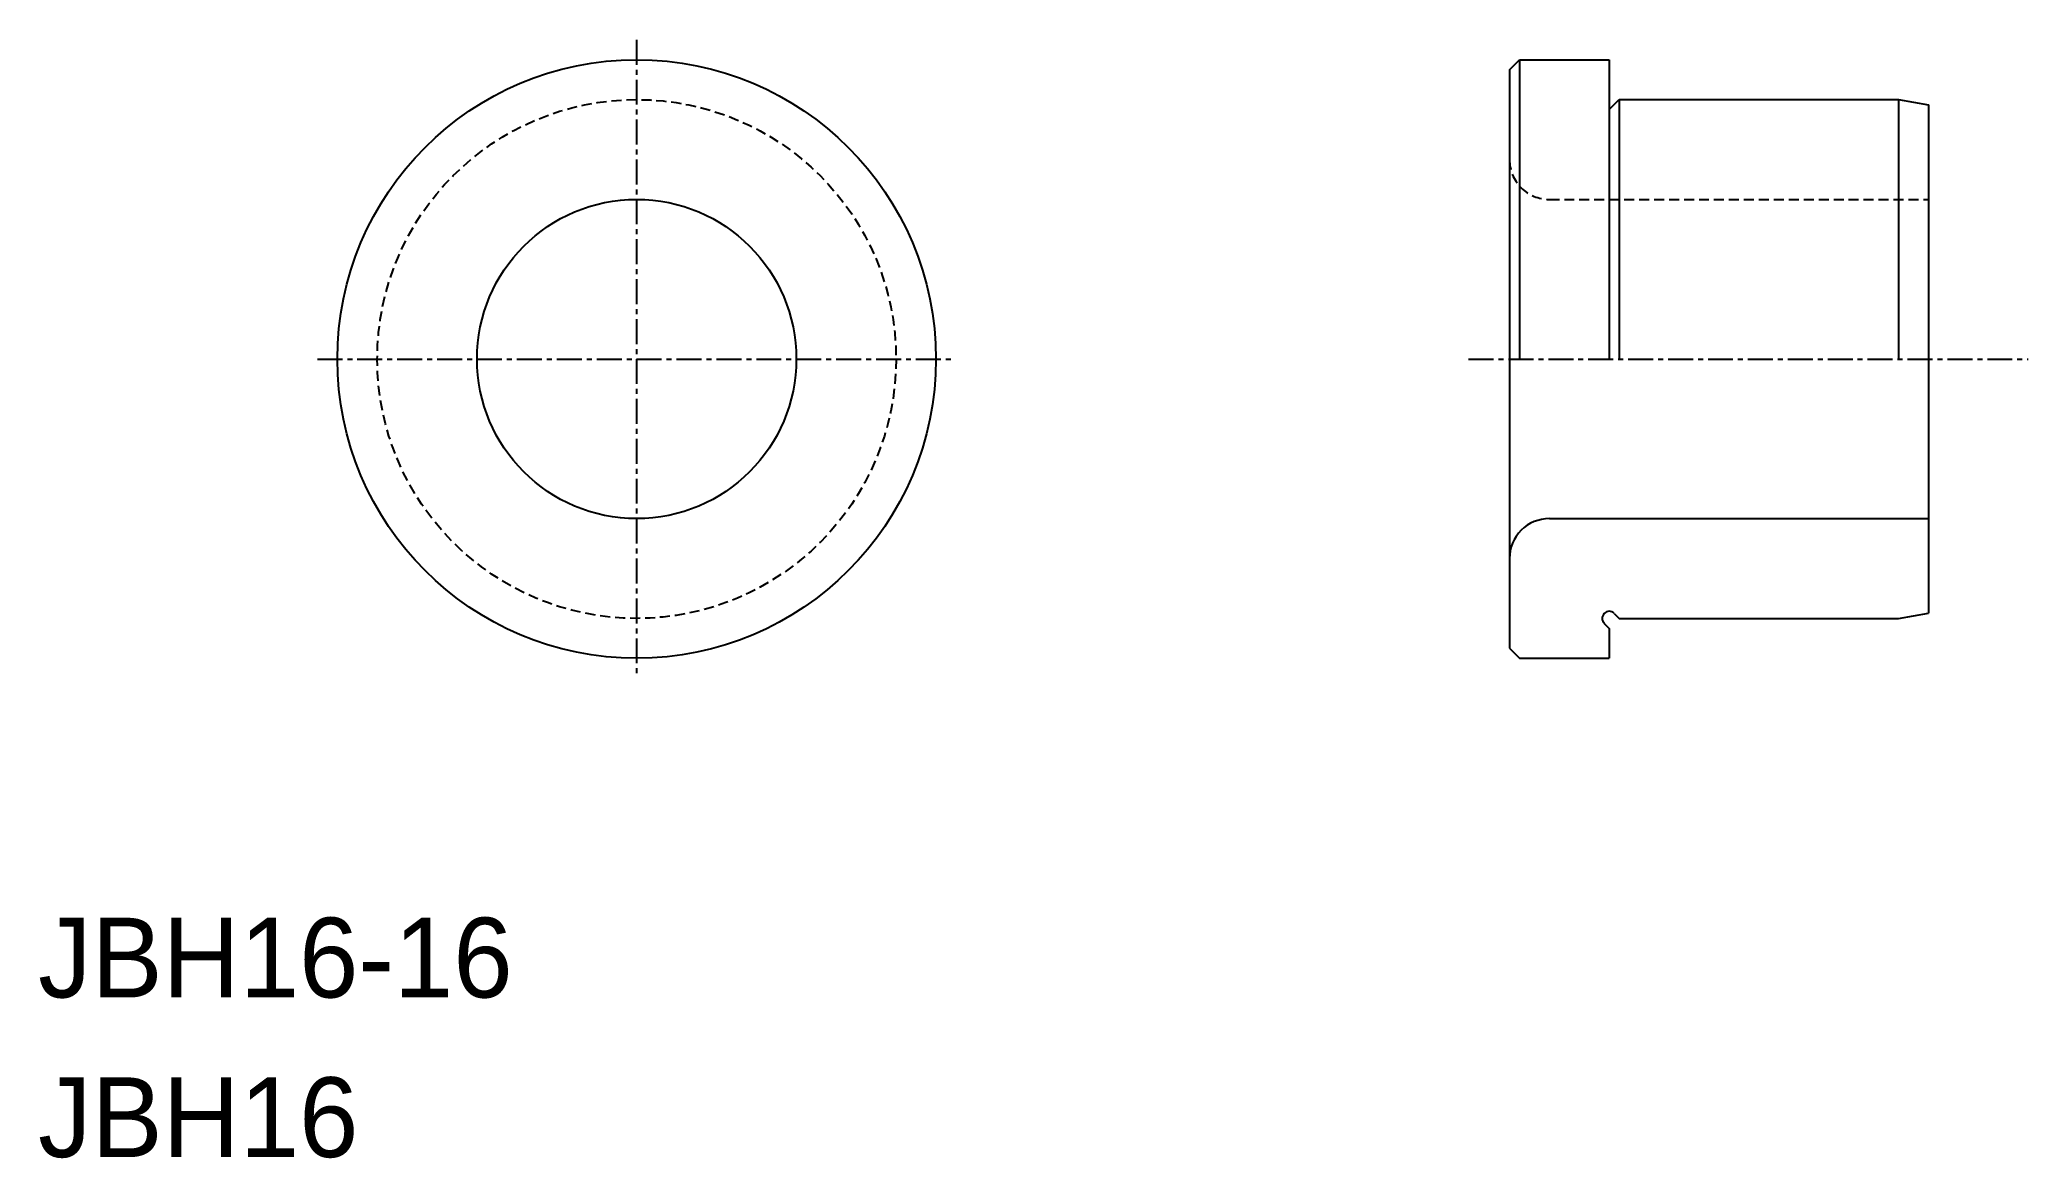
# Model space of a CAD drawing. Extents: x 10.1 to 109.7, y 9.9 to 66.
import ezdxf

# ---------------------------------------------------------------- set-up
doc = ezdxf.new("R2010")
doc.units = 0
doc.linetypes.add('CENTER', pattern=[2, 1.25, -0.25, 0.25, -0.25])
doc.linetypes.add('DASHED', pattern=[0.75, 0.5, -0.25])
doc.layers.get('0').update_dxf_attribs({"linetype": 'CONTINUOUS'})
doc.layers.add('CENTER', color=1, linetype='CENTER')

msp = doc.modelspace()

# ---------------------------------------------------------------- linework, layer by layer
at = {"color": 7, "linetype": 'CONTINUOUS'}
for p, q in [((83.746, 64.5), (84.246, 65)), ((84.246, 65), (84.246, 50)), ((84.246, 65), (88.746, 65)), ((88.746, 65), (88.746, 50)), ((83.746, 64.5), (83.746, 35.5)), ((88.746, 62.5), (89.246, 63)), ((89.246, 63), (89.246, 50)), ((89.246, 63), (103.246, 63)), ((103.246, 63), (103.246, 50)), ((103.246, 63), (104.746, 62.736)), ((104.746, 62.736), (104.746, 37.264)), ((88.746, 61.25), (88.746, 61.25)), ((88.746, 57.5), (88.746, 57.5)), ((85.746, 42), (104.746, 42)), ((88.996, 37.25), (89.246, 37)), ((89.246, 37), (103.246, 37)), ((103.246, 37), (104.746, 37.264)), ((88.496, 36.75), (88.746, 36.5)), ((88.746, 36.5), (88.746, 35)), ((83.746, 35.5), (84.246, 35)), ((84.246, 35), (88.746, 35))]:
    msp.add_line(p, q, dxfattribs=at)
at = {"color": 3, "linetype": 'DASHED'}
msp.add_line((85.746, 58), (104.746, 58), dxfattribs=at)
at = {"color": 7, "linetype": 'CONTINUOUS'}
for radius in [15, 8]:
    msp.add_circle((40, 50), radius, dxfattribs=at)
at = {"color": 3, "linetype": 'DASHED'}
msp.add_circle((40, 50), 13, dxfattribs=at)
msp.add_arc((85.746, 60), 2, 179.99999, 270, dxfattribs=at)
at = {"color": 7, "linetype": 'CONTINUOUS'}
for centre, radius, start, end in [((85.746, 40), 2, 90, 180.00001), ((88.746, 37), 0.354, 45, 225)]:
    msp.add_arc(centre, radius, start, end, dxfattribs=at)
at = {"layer": 'CENTER', "color": 1, "linetype": 'CENTER'}
for p, q in [((40, 66), (40, 34)), ((24, 50), (56, 50)), ((81.697, 50), (109.746, 50))]:
    msp.add_line(p, q, dxfattribs=at)

# ---------------------------------------------------------------- texts
at = {"color": 7, "linetype": 'CONTINUOUS'}
for s, p in [('JBH16-16', (10, 18)), ('JBH16', (10, 10))]:
    msp.add_text(s, height=4, dxfattribs=at).set_placement(p)

doc.saveas('drawing.dxf')
